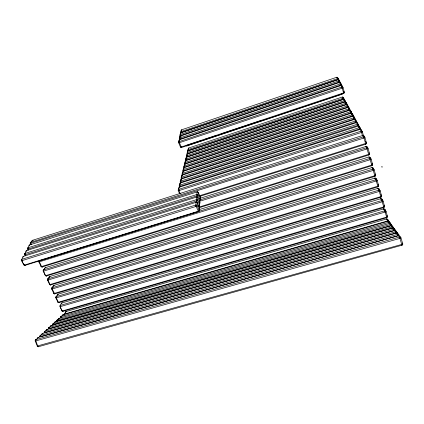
<?xml version="1.0" encoding="UTF-8"?>
<svg xmlns="http://www.w3.org/2000/svg" width="424" height="424" viewBox="0 0 424 424"><rect width="100%" height="100%" fill="white"/><g stroke="black" fill="none" stroke-linecap="round" stroke-linejoin="round"><path stroke-width="0.64" d="M181.08 132.913L180.804 132.675A0.848 0.795 13 0 0 180.322 133.692L179.993 135.436A0.853 0.27 -22.4 0 0 180.73 135.479L339.089 82.097L337.923 79.516L337.997 79.919M184.292 165.233L183.868 167.008A0.89 0.276 -21.9 0 0 184.62 167.056L350.786 112.885L349.577 110.447M188.256 151.151C187.689 150.16 187.36 152.921 187.837 153.504L344.68 101.712L345.401 101.246L344.648 99.879M362.732 135.728L362.732 135.463A1.081 1.007 -28.1 0 1 364.036 136.104L364.91 137.429L366.469 142.893A1.092 1.007 -26.8 0 1 365.711 144.192L199.699 196.402M380.826 198.983L380.784 198.671L380.847 199.063M398.481 235.956L398.491 235.707A1.182 1.113 -8.4 0 1 399.943 236.449L400.94 237.822L402.742 243.837A1.193 1.118 -7.5 0 1 401.915 245.231L38.483 346.7A1.028 0.503 77.6 0 1 37.72 346.159L35.621 340.154L38.128 337.493A1.018 0.498 77.2 0 1 38.701 337.737M368.848 157.018L368.891 156.981A1.071 0.986 -24.3 0 1 370.184 157.617L371.101 159.111L372.627 164.464A1.081 0.313 -15.8 0 1 371.763 165.058L41.563 266.521L41.022 266.516L38.939 261.831A0.943 0.816 31.9 0 1 39.077 260.94M186.528 157.309L186.03 159.048L186.274 160.092L347.627 107.14A0.949 0.276 -17.2 0 0 348.39 106.594L347.622 105.216A0.938 0.276 -17.2 0 0 347.463 105.136M196.582 197.012L196.328 200.107L199.391 207.765L199.142 210.5A1.039 0.917 5.3 0 1 198.533 211.666L195.856 205.799L196.047 202.264M350.293 110.606L349.169 107.993A0.959 0.874 -31 0 0 348.019 107.442L349.185 109.97L185.458 163.526A0.88 0.265 -21.8 0 1 184.716 163.484L185.5 161.412M383.762 209.244L383.757 208.873L61.862 302.974C58.634 304.766 61.178 310.548 63.091 311.285L386.73 217.698A1.049 0.943 -16.9 0 0 387.472 216.489L386.02 211.401L385.003 209.504A1.044 0.371 -14.5 0 0 384.743 209.371M180.264 136.157L179.808 137.996L180.067 139.046L340.652 85.092A0.943 0.302 -17.5 0 0 341.41 84.519L340.615 83.019A0.943 0.859 -33.8 0 0 339.497 82.484L339.465 82.542M402.233 243.122L402.742 243.837A1.193 0.297 -14.3 0 1 401.777 244.42L401.963 245.252L399.726 237.652L398.491 235.696L38.107 337.509A1.007 0.906 45.4 0 0 37.524 338.553M371.875 167.602L371.922 167.581A1.065 0.975 -22.7 0 1 373.205 168.206L374.143 169.786L375.653 175.08A1.076 0.329 -15.5 0 1 374.8 175.684L45.813 275.574L45.289 275.595L43.206 270.909A0.938 0.811 30.8 0 1 43.651 269.849L45.342 267.666A0.933 0.806 30.9 0 0 44.854 268.599M347.261 106.058L347.627 107.14L346.461 104.643L186.438 157.346A0.864 0.811 14.6 0 0 185.94 158.375C183.921 160.362 187.159 160.94 186.035 159.016L347.298 106.037A0.949 0.869 -31.3 0 1 348.39 106.594L348.888 108.364M377.948 186.878L50.721 284.923A0.922 0.419 74.2 0 1 50.053 284.536A0.954 0.276 -25.3 0 1 49.529 284.371L47.43 279.904A0.933 0.806 29.8 0 1 47.875 278.854L49.544 276.596L374.874 178.096M38.886 261.963L370.231 159.7A1.081 0.307 -15.9 0 0 371.101 159.111A1.081 0.996 -24.1 0 0 369.792 158.475L368.88 156.975L199.163 209.62M188.86 147.965L188.399 149.524L188.632 150.552L343.853 99.078M187.27 154.018L186.83 155.698L187.064 156.753L346.116 104.394A0.933 0.27 -17.2 0 0 346.869 103.859L346.127 102.518A0.933 0.853 -32 0 0 345.014 101.983L345.067 102.401M384.054 205.359L384.563 206.292A1.06 0.371 -14.6 0 1 383.731 206.928L383.81 207.506A1.055 0.949 -18 0 0 384.563 206.292L383.095 201.156L382.098 199.338A1.049 0.949 -18.7 0 0 380.832 198.724L382.056 201.124L383.863 207.564L59.005 302.577A0.917 0.408 75.1 0 1 58.358 302.227A0.943 0.302 -25.8 0 1 57.823 302.036L55.761 297.648A0.922 0.79 27.9 0 1 56.212 296.625L57.786 294.267A0.917 0.784 28 0 0 57.341 295.284A0.938 0.292 -25.5 0 1 57.457 295.157M184.265 165.143A0.885 0.827 14.3 0 1 184.806 164.178L349.593 110.298A0.97 0.885 -30.5 0 1 350.754 110.855L351.57 112.318A0.975 0.297 -17 0 1 350.786 112.885L350.399 111.756L184.382 165.943C184.8 168.307 183.915 164.92 184.806 164.162M365.726 144.197L363.797 137.275L362.7 135.569M343.641 99.841L343.541 99.343L187.98 150.88A0.837 0.79 14.9 0 0 187.498 151.893L187.127 153.552L187.837 153.504L187.159 153.573M343.286 97.525C345.348 101.241 341.76 97.769 342.216 97.054M380.879 194.658L381.621 195.994A1.065 0.355 -14.9 0 1 380.784 196.619L380.922 197.176L379.077 190.721L377.879 188.426A1.055 0.959 -19.9 0 1 379.162 189.067L380.143 190.805L381.621 195.994A1.06 0.959 -19.1 0 1 380.874 197.218L54.744 293.89L52.025 288.654L52.062 287.779L53.689 285.463L377.848 188.399L377.938 188.897M394.776 230.868L394.712 230.502L46.91 329.453L44.764 331.42A0.991 0.472 76.8 0 0 44.716 332.676L44.361 332.75L397.039 232.622L396.133 233.036L394.802 230.492A1.134 1.071 -8.9 0 1 396.154 231.223L397.081 232.553M188.473 148.776C187.016 149.889 188.918 151.919 188.399 149.524L342.936 98.299L343.292 99.338M386.566 218.975L387.886 221.535M187.117 153.52L187.117 153.477A0.843 0.795 14.8 0 1 187.604 152.465L344.33 100.658L343.572 99.37A0.917 0.843 -32.5 0 1 344.67 99.9M372.007 163.436L372.627 164.464A1.076 0.991 -23.3 0 1 371.869 165.731L42.283 266.935A0.933 0.429 73.2 0 1 41.594 266.516L39.453 261.958L39.384 260.76L57.706 255.089M184.064 167.708L183.513 169.595L183.762 170.692L352.439 115.89A0.991 0.302 -16.9 0 0 353.234 115.312L352.397 113.802A0.986 0.901 -30 0 0 351.215 113.24L183.952 167.74A0.901 0.837 14.2 0 0 183.38 168.598M180.809 132.664L180.476 134.562L181.165 136.539M392.995 228.324L392.99 228.054A1.113 1.049 -9.2 0 1 394.362 228.759C396.615 232.151 393.159 229.585 392.99 228.054L51.092 325.627L48.993 327.545L393.917 229.257M182.426 175.324C181.684 174.725 181.472 177.539 181.96 178.287L355.906 122.192A1.023 0.323 -16.6 0 0 356.716 121.587L355.826 119.981A1.018 0.922 -29 0 0 354.612 119.398L354.644 119.791M386.624 218.964L386.624 218.964A1.039 0.927 -16.6 0 1 387.875 219.574L388.914 221.545A1.044 0.938 -16.5 0 0 387.653 220.931L64.353 314.083L65.906 311.582L386.672 218.948M45.85 267.804A0.922 0.419 73.4 0 0 45.342 267.666L371.97 167.565L373.242 170.241L374.949 176.352L46.518 275.971C44.912 275.356 43.529 271.826 43.651 269.849L372.844 169.155L373.284 170.384L43.725 271.053A0.927 0.424 73.5 0 1 43.651 269.849L43.608 269.871M31.339 244.674L30.798 243.514A0.943 0.44 71.9 0 1 30.735 242.321L363.591 136.777A1.092 1.012 -27.8 0 1 364.91 137.429A1.092 0.276 -16.5 0 1 364.025 137.996L30.29 243.413A0.954 0.827 34.1 0 1 30.735 242.321L32.553 240.318A0.949 0.827 34.1 0 0 32.028 241.039M386.773 217.751L384.955 211.295L383.694 208.836L383.736 209.143M391.299 225.176L390.939 224.063L391.797 225.292L390.901 225.727L389.656 223.655M65.513 312.514A0.933 0.313 -26 0 0 65.45 312.599A0.906 0.774 26.2 0 1 65.895 311.603L65.906 311.582A0.906 0.398 75.7 0 1 66.361 311.672M197.361 202.921L197.096 205.624L199.142 210.5A1.039 0.445 -22.8 0 1 198.125 211.29L24.518 265.053A1.018 0.382 -29.3 0 1 23.935 264.783L21.354 260.4A1.007 0.8 21.8 0 1 21.762 259.34L23.352 256.382L196.026 202.354A1.039 0.917 5.8 0 1 197.361 202.921A1.039 0.435 -22.8 0 0 196.932 202.656M197.361 197.404A1.018 0.419 -22.7 0 1 197.876 197.648L197.621 200.266L199.635 205.084A1.023 0.906 5.3 0 1 199.031 206.234L198.962 206.361M362.557 136.104L361.227 131.461L360.093 129.537M198.575 211.661L198.125 211.29M43.147 271.021L43.497 271.106L43.206 271.106M186.47 156.18L186.73 155.089A0.853 0.8 14.8 0 1 187.222 154.071L345.014 101.983L345.793 103.308L186.83 155.698C187.101 156.165 186.608 157.134 187.064 156.753M179.548 137.8L179.32 138.993A0.864 0.281 -22.5 0 0 180.067 139.046L179.813 137.959L340.281 83.984L340.652 85.092L340.504 84.577L339.497 82.468L180.147 136.173A0.859 0.8 12.8 0 0 179.659 137.201M41.022 266.489L41.075 266.378A0.943 0.811 31.3 0 0 42.283 266.935L42.246 266.956M181.451 179.135L180.757 181.106L181.016 182.262L357.718 125.493A1.039 0.334 -16.5 0 0 358.545 124.873L357.623 123.214A1.034 0.938 -28.5 0 0 356.388 122.626L356.361 122.748M390.525 224.169L389.37 221.874A1.055 0.996 -9.9 0 0 388.066 221.211L62.847 314.868L60.966 316.59A0.927 0.413 75.9 0 0 60.939 317.751L60.42 317.719M353.574 116.536L353.234 115.312A0.991 0.302 -16.9 0 1 352.439 115.89L351.21 113.425M180.804 132.675L337.976 79.537L337.976 79.823M197.102 191.913L196.858 194.918L199.874 202.439L199.635 205.084A1.023 0.435 -22.7 0 1 198.628 205.857L198.867 206.292L198.628 205.857M396.604 233.417L396.61 233.041L397.585 234.355L40.344 335.464L42.585 333.412A0.991 0.896 45.4 0 0 41.992 334.335M348.019 107.442L185.633 160.712A0.874 0.816 14.5 0 0 185.129 161.756L185.463 161.433M391.548 225.478L56.599 321.217A0.933 0.848 45.5 0 1 57.113 320.12L59.053 318.339A0.927 0.843 45.5 0 0 58.486 319.055M181.287 132.648A0.843 0.265 -22.4 0 1 180.778 132.542L181.101 130.841A0.837 0.784 13.2 0 1 181.578 129.834L181.779 129.951M179.474 139.745L179.119 141.637L341.93 87.031A0.965 0.874 -32.9 0 1 343.027 87.588L344.336 92.321A0.959 0.869 -32 0 1 343.663 93.46L181.493 147.515L179.241 142.3L179.124 141.6L179.384 142.703L342.269 88.171A0.959 0.307 -17.4 0 0 343.027 87.588L342.21 86.04A0.959 0.869 -33.2 0 0 341.076 85.505L341.113 85.865M179.575 139.729L179.469 139.766A0.874 0.811 12.6 0 0 178.976 140.805L178.631 142.649L180.412 146.948A0.874 0.811 11.7 0 0 181.541 147.441L181.536 147.472M55.152 321.911L53.133 323.761A0.949 0.864 45.5 0 0 52.613 324.879L393.499 227.608M343.806 99.248L343.323 97.557A0.906 0.832 -33 0 0 342.242 97.038L188.77 147.987A0.827 0.779 15 0 0 188.288 148.983L188.447 148.792M345.401 101.235C344.479 102.645 344.034 99.402 344.638 101.68M383.688 208.878L383.688 208.915A1.044 0.938 -17.6 0 1 385.003 209.504L385.723 212.032M48.458 328.823L48.861 328.791L48.49 328.658A0.965 0.874 45.4 0 1 49.02 327.524L49.02 327.524A0.975 0.456 76.5 0 0 48.977 328.759L394.993 230.253M380.832 198.708L57.786 294.267A0.912 0.408 74.8 0 1 58.342 294.468M396.133 233.036L395.661 231.769L44.764 331.42A0.981 0.885 45.4 0 0 44.234 332.57L44.191 332.739M179.559 187.355C177.773 187.97 179.432 192.581 180.269 193.556M180.635 183.391L180.343 183.014L179.787 185.161L359.218 127.651L359.594 128.901L180.046 186.353A0.965 0.318 -22.2 0 1 179.241 186.269L179.734 184.212A0.954 0.88 13.7 0 1 180.279 183.089L180.295 183.057M178.356 189.957L178.737 188.362M356.351 122.674L181.239 179.076A0.943 0.869 13.9 0 0 180.703 180.184L180.221 182.182L180.698 183.343M181.695 177.137L181.711 177.115A0.933 0.864 13.9 0 0 181.175 178.218A0.933 0.297 -22.1 0 0 181.96 178.287L181.711 177.115L355.492 120.999L355.906 122.192L355.81 121.868L354.612 119.398L182.172 175.186A0.927 0.859 14 0 0 181.642 176.278L181.175 178.218L181.642 179.363M183.433 168.81L182.998 170.633L183.449 171.752M199.561 200.965L199.519 200.976A1.007 0.896 5.3 0 0 200.107 199.837L200.34 197.277L198.374 192.544A1.002 0.408 -22.6 0 0 198.225 192.337M363.691 136.502L362.382 131.779L361.402 130.009A1.071 0.965 -27.6 0 0 360.124 129.4L179.294 187.228A0.97 0.89 13.6 0 0 178.716 188.298M40.322 335.464L40.312 336.73L39.824 336.614A1.002 0.901 45.4 0 1 40.365 335.442L40.365 335.442A1.007 0.488 77 0 0 40.312 336.73L398.014 235.665A1.171 0.276 -14.6 0 0 398.968 235.108L398.009 233.788A1.155 1.092 -8.7 0 0 396.583 233.057L42.585 333.412A1.002 0.482 76.9 0 1 43.025 333.481M401.777 244.42L37.233 346.021A1.018 0.912 44.9 0 0 37.566 346.482M180.428 136.491L179.993 135.436A0.853 0.8 12.9 0 1 180.476 134.413L338.765 80.995A0.938 0.853 -34.1 0 1 339.831 81.54L340.154 82.696M35.208 340.981L35.515 340.981L35.266 340.801A1.018 0.912 45.4 0 1 35.812 339.613L399.472 237.069L399.97 238.394L35.748 340.928A1.028 0.503 77.3 0 1 35.812 339.613L35.764 339.629M197.876 197.648A1.018 0.906 5.8 0 0 196.561 197.091L26.463 250.605L24.846 253.732L25.726 255.858M21.354 260.4A1.023 0.376 -29.2 0 0 21.937 260.659L196.068 206.414A1.044 0.44 -22.8 0 0 197.096 205.624A1.044 0.922 5.8 0 0 195.75 205.052L21.762 259.34C21.682 261.163 23.728 265.456 25.26 265.297A1.002 0.795 21.3 0 1 23.935 264.783M186.958 145.888L341.829 94.324L341.723 93.9M390.17 223.003L390.165 223.029A1.065 1.007 -9.8 0 0 388.85 222.298L388.034 221.206L388.093 221.529M180.73 181.09L180.767 181.069A0.949 0.874 13.8 0 0 180.221 182.182A0.949 0.307 -22.1 0 0 181.016 182.262L180.767 181.069L357.353 124.264L356.425 122.605M184.382 165.943L184.382 165.943A0.896 0.832 14.3 0 0 183.868 167.008L184.313 168.111M183.486 169.584L183.518 169.558A0.906 0.843 14.2 0 0 182.998 170.633A0.906 0.281 -21.9 0 0 183.762 170.692L183.518 169.558L352.042 114.74L352.439 115.89M187.588 152.486L187.837 153.504M186.825 155.714L186.83 155.698A0.859 0.806 14.7 0 0 186.337 156.721L186.549 156.853M188.399 149.524L188.399 149.524A0.832 0.784 14.9 0 0 187.917 150.531M196.026 202.354L196.301 202.465L196.068 202.237M196.561 197.091L196.916 197.367M64.337 314.825A0.912 0.403 75.8 0 1 64.395 314.067L64.369 314.958M45.267 275.521L45.32 275.414A0.933 0.806 30.3 0 0 46.518 275.971L46.518 275.971A0.927 0.424 73.7 0 1 45.84 275.568L45.326 275.616M180.47 134.429L180.73 135.479M187.026 145.877L187.037 145.851A0.837 0.79 16.2 0 1 186.152 145.649M186.009 159.037L186.035 159.016A0.869 0.811 14.5 0 0 185.537 160.055L185.966 161.136M197.43 192.273L197.187 191.892L29.479 244.998L27.984 247.78A0.975 0.784 22.2 0 0 27.587 248.819L28.207 249.895M35.176 340.907L37.036 345.496M393.324 227.778L392.635 226.379A1.092 1.034 -9.4 0 0 391.288 225.69L392.582 228.075L393.239 227.821M54.601 322.452A0.943 0.853 45.5 0 1 55.136 321.922L391.304 225.674M30.735 242.321L30.798 243.514L30.279 243.588M30.231 243.503L30.835 244.574M178.748 189.369L361.147 131.154A1.076 0.97 -27.3 0 1 362.382 131.779A1.076 0.355 -16.3 0 1 361.534 132.426L179.045 190.577A0.975 0.329 -22.3 0 1 178.228 190.487A0.981 0.896 13.6 0 1 178.785 189.343L179.045 190.577M352.863 116.393L353.791 117.808L182.617 173.305L183.301 171.508M25.292 253.075L24.518 254.522L25.149 255.608M362.732 135.463L32.563 240.307M24.921 253.473L196.344 199.688L196.609 201.034L25.096 254.771A1.007 0.366 -28.9 0 1 24.518 254.522A0.991 0.79 22 0 1 24.921 253.473L24.921 253.473A0.97 0.461 72.3 0 0 25.096 254.771M21.746 259.366L21.762 259.34A0.986 0.477 72.6 0 0 21.937 260.659M388.85 222.298L389.285 223.464L390.149 223.061L389.285 223.464L388.85 222.298L60.966 316.59L60.939 317.751L60.436 317.82M199.487 201.077L199.137 200.637A1.007 0.419 -22.6 0 0 200.107 199.837L198.125 195.077L198.374 192.544A1.002 0.896 5.8 0 0 197.081 191.987L197.128 191.971M25.26 265.297L25.26 265.297A0.981 0.477 72.9 0 1 24.518 265.053M60.282 305.407L384.801 210.776A1.049 0.949 -17.5 0 1 386.02 211.401A1.055 0.376 -14.5 0 1 385.193 212.037L60.409 306.6A0.943 0.307 -25.9 0 1 59.874 306.398A0.917 0.784 27 0 1 60.319 305.386L60.319 305.386A0.917 0.408 75.4 0 0 60.409 306.6M390.939 224.058L390.939 224.058A1.071 1.012 -9.7 0 0 389.651 223.411L59.053 318.339A0.933 0.424 76 0 1 59.577 318.594M182.59 173.305L182.627 173.284A0.922 0.853 14 0 0 182.097 174.37A0.917 0.292 -22 0 0 182.877 174.434L182.627 173.284L182.877 174.434L354.146 118.99A1.007 0.313 -16.8 0 0 354.946 118.402L354.082 116.844A1.002 0.912 -29.5 0 0 352.885 116.271L183.073 171.407A0.912 0.848 14.1 0 0 182.553 172.489L182.097 174.37L182.559 175.504M57.823 302.036A0.922 0.79 27.5 0 0 59.005 302.577L58.358 302.227L56.297 297.834A0.917 0.413 74.9 0 1 56.212 296.625L381.817 200.536L382.263 201.787L56.297 297.834A0.949 0.292 -25.6 0 1 55.761 297.648M52.587 287.435L53.233 286.513A0.922 0.795 28.9 0 1 53.678 285.479L53.689 285.463A0.912 0.408 74.3 0 1 54.166 285.591M343.79 91.271L344.336 92.321A0.954 0.313 -17.3 0 1 343.578 92.904L343.705 93.508L342.057 87.487L341.092 85.484L341.087 85.77M48.262 278.775L47.43 279.904A0.954 0.27 -25.2 0 0 47.954 280.063L376.311 180.958A1.071 0.334 -15.4 0 0 377.159 180.354L376.199 178.69A1.06 0.97 -21.2 0 0 374.922 178.064L374.911 178.287M179.781 137.98L179.813 137.959A0.869 0.806 12.7 0 0 179.32 138.993M56.169 296.646L56.297 297.834M28.779 250.133L28.159 249.052A0.954 0.451 72.1 0 1 27.984 247.78L196.869 194.51L197.133 195.83L28.159 249.052A0.991 0.355 -28.7 0 1 27.587 248.819M49.529 284.371A0.927 0.8 29.3 0 0 50.721 284.923L50.053 284.536L47.954 280.063A0.922 0.419 74 0 1 47.875 278.854L375.871 179.723A1.071 0.975 -21 0 1 377.159 180.354L378.653 185.595A1.071 0.345 -15.2 0 1 377.811 186.205L377.948 186.777L376.051 180.168L374.938 178.048L374.927 178.372M351.215 113.235L351.231 113.526M185.686 160.654L185.219 162.445L348.804 108.857L349.185 109.97A0.965 0.286 -17.1 0 0 349.954 109.413A0.965 0.88 -30.8 0 0 348.804 108.857L348.804 108.857M341.113 85.484L179.469 139.766M179.749 185.166L180.046 186.353L179.792 185.145A0.965 0.885 13.7 0 0 179.241 186.269M27.947 247.807L28.159 249.052M379.3 191.425L378.86 190.185A1.06 0.965 -19.7 0 1 380.143 190.805A1.065 0.35 -15.1 0 1 379.3 191.425L52.141 288.988A0.922 0.419 74.4 0 1 52.062 287.779L378.908 190.169M179.092 141.621L179.124 141.6A0.88 0.816 12.5 0 0 178.631 142.649A0.88 0.286 -22.5 0 0 179.384 142.703M185.182 162.45L185.458 163.526L185.219 162.429A0.88 0.822 14.4 0 0 184.716 163.484L185.15 164.57M47.838 278.881L47.954 280.063M44.721 331.441L44.716 332.676M60.95 316.606L60.966 316.59A0.922 0.837 45.5 0 0 60.42 317.555M52.02 287.801L52.062 287.779A0.927 0.795 28.8 0 0 51.617 288.818L53.694 293.244A0.922 0.795 28.4 0 0 54.882 293.79L54.882 293.79A0.922 0.413 74.7 0 1 54.224 293.424A0.949 0.286 -25.5 0 1 53.694 293.244M337.954 79.553L337.954 79.553A0.933 0.848 -34.4 0 1 339.062 80.078L339.831 81.54A0.933 0.292 -17.6 0 1 339.089 82.097L338.728 81.021M64.395 314.067L64.395 314.067A0.912 0.779 26.1 0 0 63.876 314.846M38.436 346.715L38.483 346.7A1.018 0.912 44.9 0 1 37.763 346.615M396.631 233.041L396.626 233.486M48.972 327.545L48.977 328.759M181.477 132.511L181.26 131.679L181.509 132.585L337.764 79.776A0.917 0.286 -17.7 0 0 338.5 79.224L337.748 77.799A0.917 0.837 -34.8 0 0 336.656 77.279L181.578 129.834L181.228 131.551L337.446 78.689L336.64 77.38M52.629 325.044L53.095 324.969A0.959 0.445 76.3 0 1 53.133 323.761L392.131 226.861L392.582 228.075M42.283 266.935L41.128 266.585M346.493 104.675L346.493 104.675A0.943 0.864 -31.5 0 1 347.622 105.216M53.085 323.782L53.095 324.969M181.223 131.551L181.26 131.53A0.843 0.79 13 0 0 180.778 132.542M56.572 321.371L57.081 321.302A0.943 0.429 76.1 0 1 57.113 320.12L390.462 224.54L390.901 225.727M57.07 320.136L57.081 321.302M38.483 346.7L37.185 346.212M343.572 99.37L343.679 99.958M180.412 146.948A0.874 0.292 -22.5 0 0 181.165 147.011L343.578 92.904M186.671 145.374L202.359 140.148M204.617 139.395L211.428 137.127M212.042 136.926L216.341 135.489M221.185 133.878L260.956 120.633M180.279 183.089L358.206 126.14M199.386 195.777L365.589 143.466A1.092 0.281 -16.4 0 0 366.469 142.893L365.583 141.526M199.762 198.395L365.817 146.503M199.874 199.953L366.76 147.669L365.827 146.28A1.076 0.996 -26.1 0 1 367.126 146.916L368.021 148.326L369.564 153.732A1.081 1.002 -25 0 1 368.806 155.02L199.275 207.702M198.851 201.559L367.147 148.904A1.087 0.292 -16.2 0 0 368.021 148.326A1.087 1.002 -25.9 0 0 366.707 147.684L368.848 155.046L368.695 154.32A1.087 0.297 -16.1 0 0 369.564 153.732L368.959 152.767M198.84 207.14L368.695 154.32M375.023 174.004L375.653 175.08A1.071 0.981 -21.7 0 1 374.901 176.336L374.8 175.684M58.825 254.739L123.405 234.748M124.63 234.366L187.927 214.772M190.376 214.014L194.823 212.641M196.694 212.058L369.792 158.475L371.896 165.599L371.763 165.058M25.88 265.106L197.902 211.862M188.632 150.552L187.954 150.621M381.764 166.939L381.711 166.855M186.274 160.092L185.754 160.192M50.053 284.536L377.811 186.205M54.224 293.424L380.784 196.619M58.358 302.227L383.731 206.928M382.119 167.024L382.013 166.733L382.114 166.977M60.129 306.944L61.915 310.744A0.943 0.313 -26 0 0 62.455 310.951L386.646 217.125A1.055 0.387 -14.3 0 0 387.472 216.489L386.953 215.514M55.136 321.927L55.136 321.927A0.949 0.435 76.2 0 1 55.56 322.023M32.526 240.323L32.553 240.318A0.933 0.429 71.8 0 1 33.167 240.62M340.281 83.984L340.292 83.994A0.949 0.864 -33.5 0 1 341.41 84.519L342.057 86.862M363.638 136.772L364.025 137.996M355.492 120.999L355.492 120.999A1.028 0.933 -28.8 0 1 356.716 121.587L357.072 122.843M40.312 336.73L39.782 336.794M341.93 87.031L342.269 88.171M377.943 186.83L377.901 186.83A1.065 0.97 -20.4 0 0 378.653 185.595L378.007 184.461M386.762 217.687L386.646 217.125M337.446 78.689L337.764 79.776L337.414 78.726A0.922 0.843 -34.5 0 1 338.5 79.224M342.936 98.299L342.936 98.299A0.912 0.837 -32.8 0 1 344.028 98.824L344.346 99.958M344.325 100.663L344.309 100.711A0.922 0.848 -32.3 0 1 345.39 101.204L345.878 102.926M359.17 127.666L359.17 127.666A1.06 0.959 -27.8 0 1 360.432 128.271A1.06 0.345 -16.4 0 1 359.594 128.901L358.227 125.96A1.049 0.949 -28 0 1 359.483 126.559L360.75 129.421M375.871 179.723L376.311 180.958M345.793 103.308L346.116 104.394L345.777 103.382A0.938 0.859 -31.8 0 1 346.869 103.859L347.198 105.025M361.147 131.154L361.534 132.426M365.732 144.197L365.589 143.466M350.441 111.751L350.409 111.766A0.981 0.896 -30.3 0 1 351.57 112.318L351.909 113.526M352.042 114.74L352.053 114.756A0.996 0.906 -29.8 0 1 353.234 115.312M355.296 119.642L354.946 118.402A1.012 0.917 -29.3 0 0 353.743 117.819L354.146 118.99L353.759 117.83M357.3 124.28L357.718 125.493L357.321 124.312A1.044 0.943 -28.3 0 1 358.545 124.873L359.075 126.787M369.792 158.475L370.231 159.7M387.653 220.931L387.859 221.45M372.892 169.149L372.86 169.165A1.076 0.986 -22.5 0 1 374.143 169.786A1.076 0.318 -15.7 0 1 373.284 170.384M390.509 224.529L390.472 224.55A1.081 1.023 -9.5 0 1 391.797 225.224L392.163 226.443M392.131 226.861L392.142 226.872A1.102 1.039 -9.3 0 1 393.493 227.556L393.864 228.796M384.801 210.776L385.193 212.037M397.421 233.651L397.071 232.495A1.145 1.081 -8.8 0 0 395.661 231.769L395.671 231.78M397.585 234.361L398.014 235.665L397.526 234.371A1.171 1.102 -8.5 0 1 398.968 235.108M399.493 237.08L399.472 237.069A1.193 1.124 -8.3 0 1 400.94 237.822A1.198 0.286 -14.5 0 1 399.97 238.394M366.707 147.684L367.147 148.904M381.86 200.541L381.828 200.552A1.055 0.954 -18.5 0 1 383.095 201.156A1.06 0.366 -14.8 0 1 382.263 201.787M196.863 194.521L196.826 194.542A1.012 0.901 5.8 0 1 198.125 195.077A1.012 0.413 -22.6 0 1 197.133 195.83M196.333 199.704L196.296 199.699A1.028 0.912 5.8 0 1 197.621 200.266A1.028 0.424 -22.7 0 1 196.609 201.034M344.087 99.852L344.632 99.863L344.362 99.82M390.281 224.068L390.552 224.031M390.239 224.073L390.61 224.026M393.679 228.722L394.325 228.727L393.737 228.716M342.809 97.504L343.239 97.504L342.831 97.499M199.407 201.082L199.137 200.637M389.338 221.847L389.725 223.061M181.467 147.504L181.165 147.011M197.128 191.881L197.478 192.39M38.902 261.995L39.453 261.958A0.933 0.429 73 0 1 39.368 260.776M196.667 196.985L196.969 197.483M396.154 231.223L396.498 232.373M178.228 190.487L179.453 193.455M196.068 206.414L195.75 205.078M394.325 230.508L393.875 229.283A1.124 1.06 -9 0 1 395.248 229.978L395.592 231.117M370.518 158.799L370.184 157.617A1.071 0.302 -16 0 0 369.929 157.521M373.539 169.377L373.205 168.206A1.065 0.313 -15.7 0 0 372.601 168.116M376.528 179.845L376.199 178.69A1.06 0.329 -15.4 0 0 375.844 178.573M382.421 200.472L382.098 199.338A1.049 0.36 -14.8 0 0 381.807 199.206M351.432 113.261L350.754 110.855A0.97 0.292 -17 0 0 350.425 110.759M346.45 103.679L346.127 102.518A0.927 0.265 -17.3 0 0 345.724 102.444M354.771 119.314L354.082 116.844A1.002 0.307 -16.8 0 0 353.388 116.775M353.075 116.24L352.397 113.802A0.986 0.302 -16.9 0 0 352.132 113.706M361.72 131.17L361.402 130.009A1.065 0.35 -16.4 0 0 361.025 129.887M359.769 127.587L359.483 126.559A1.049 0.339 -16.5 0 0 358.884 126.453M340.938 84.18L340.615 83.019A0.938 0.297 -17.6 0 0 340.271 82.918M339.539 81.805L339.062 80.078A0.927 0.286 -17.7 0 0 338.983 80.019M338.219 79.505L337.748 77.799A0.912 0.281 -17.8 0 0 337.239 77.719M342.539 87.222L342.21 86.04A0.954 0.307 -17.5 0 0 341.961 85.94M388.114 221.619L388.034 221.206M394.792 230.937L394.712 230.545M341.76 94.038L341.786 94.335A0.912 0.843 -34 0 0 342.449 93.476M377.895 188.733L377.848 188.399M354.623 119.685L354.57 119.356M358.232 126.246L358.179 125.965M51.633 325.86A0.965 0.451 76.4 0 0 51.092 325.627L51.097 325.616A0.959 0.869 45.5 0 0 50.567 326.75M52.141 288.988A0.954 0.281 -25.4 0 1 51.617 288.818M378.802 188.94A1.055 0.345 -15.1 0 1 379.162 189.067M50.027 276.734A0.917 0.413 73.9 0 0 49.529 276.612L49.529 276.612A0.927 0.8 29.9 0 0 49.041 277.54M49.2 277.534A0.949 0.265 -25.1 0 1 49.407 277.376M65.778 312.287A0.933 0.313 -26 0 1 65.943 312.181M387.266 219.409A1.039 0.387 -14.2 0 1 387.557 219.42M387.743 219.468A1.039 0.387 -14.2 0 1 387.875 219.574M363.564 136.04A1.081 0.27 -16.6 0 1 364.036 136.104M348.735 107.908A0.954 0.281 -17.1 0 1 349.169 107.993M182.606 172.383A0.912 0.286 -22 0 1 183.009 172.08M397.5 233.719A1.161 0.27 -14.6 0 1 398.009 233.788M47.467 329.686A0.981 0.466 76.7 0 0 46.91 329.453L46.916 329.443A0.975 0.88 45.4 0 0 46.349 330.497M62.455 310.951A0.912 0.408 75.6 0 0 63.091 311.285L63.091 311.285A0.917 0.779 26.6 0 1 61.915 310.744M62.233 302.948A0.906 0.403 75.2 0 0 61.862 302.974L61.862 302.974A0.912 0.779 27.1 0 0 61.353 303.807M61.586 303.796A0.933 0.302 -25.8 0 1 61.697 303.706M184.339 165.143A0.885 0.27 -21.8 0 1 184.647 164.894M179.734 184.212A0.954 0.313 -22.2 0 1 180.009 183.905M63.346 315.106A0.917 0.408 75.8 0 0 62.847 314.868L62.847 314.868A0.912 0.832 45.5 0 0 62.291 315.7M366.522 146.852A1.076 0.286 -16.3 0 1 367.126 146.916M399.631 236.369A1.182 0.281 -14.5 0 1 399.943 236.449M181.642 176.278A0.927 0.297 -22 0 1 181.7 176.172M355.487 119.87A1.018 0.318 -16.7 0 1 355.826 119.981M183.677 168.54A0.901 0.276 -21.9 0 1 183.793 168.461M180.703 180.184A0.938 0.302 -22.1 0 1 180.836 179.993M357.162 123.103A1.034 0.329 -16.6 0 1 357.623 123.214M26.993 250.616A0.965 0.456 72.2 0 0 26.463 250.605A0.986 0.79 22.1 0 0 26.06 251.644M199.508 203.483A1.018 0.901 5.3 0 0 199.874 202.439A1.018 0.424 -22.7 0 0 199.471 202.179M23.813 256.313A0.975 0.472 72.5 0 0 23.352 256.382A1.002 0.795 21.9 0 0 22.854 257.204M199.042 208.809A1.034 0.912 5.3 0 0 199.391 207.765A1.034 0.44 -22.8 0 0 199.079 207.506M29.897 244.929A0.949 0.445 72 0 0 29.479 244.998A0.97 0.779 22.3 0 0 29.039 245.941M200.319 197.944A1.002 0.89 5.3 0 0 200.34 197.277A1.002 0.413 -22.6 0 0 199.927 197.028M200.112 198.215A1.002 0.89 5.3 0 1 199.884 198.358M179.67 137.164A0.859 0.276 -22.4 0 1 179.993 136.862M178.976 140.805A0.869 0.286 -22.5 0 1 179.145 140.583M180.322 133.692A0.848 0.27 -22.4 0 1 180.417 133.539M180.64 133.369A0.848 0.27 -22.4 0 1 180.836 133.258M395.825 231.154L395.852 231.154"/></g></svg>
